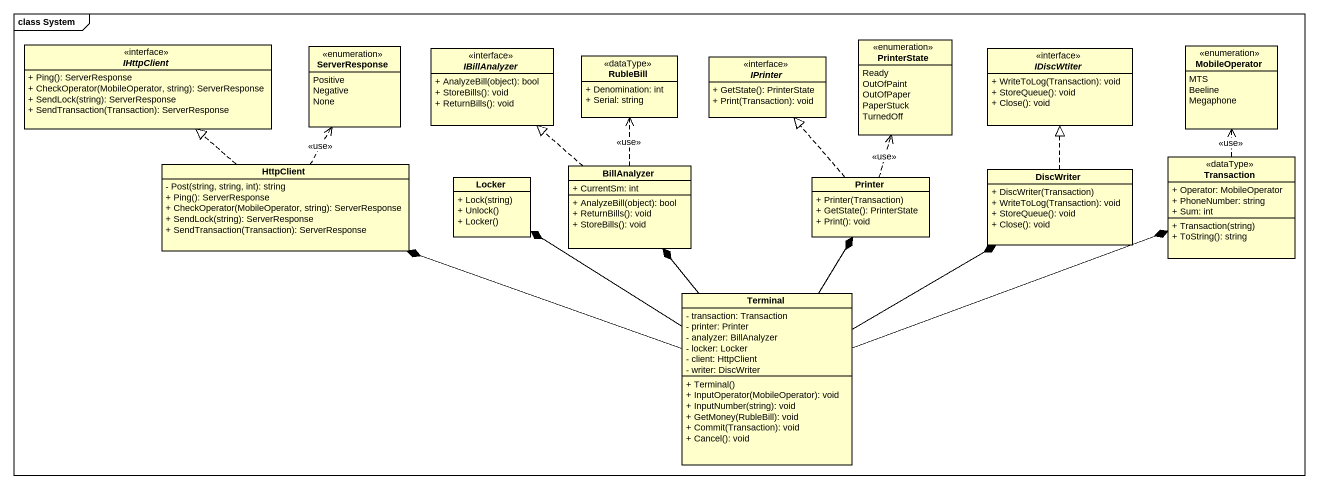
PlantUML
@startuml
mainframe class System
hide circle
hide empty members
skinparam classAttributeIconSize 0
interface IHttpClient {
  + Ping(): ServerResponse
  + CheckOperator(MobileOperator, string): ServerResponse
  + SendLock(string): ServerResponse
  + SendTransaction(Transaction): ServerResponse
}
enum ServerResponse {
  Positive
  Negative
  None
}
interface IBillAnalyzer {
  + AnalyzeBill(object): bool
  + StoreBills(): void
  + ReturnBills(): void
}
class RubleBill <<dataType>> {
  + Denomination: int
  + Serial: string
}
interface IPrinter {
  + GetState(): PrinterState
  + Print(Transaction): void
}
enum PrinterState {
  Ready
  OutOfPaint
  OutOfPaper
  PaperStuck
  TurnedOff
}
interface IDiscWtiter {
  + WriteToLog(Transaction): void
  + StoreQueue(): void
  + Close(): void
}
enum MobileOperator {
  MTS
  Beeline
  Megaphone
}
class HttpClient {
  - Post(string, string, int): string
  + Ping(): ServerResponse
  + CheckOperator(MobileOperator, string): ServerResponse
  + SendLock(string): ServerResponse
  + SendTransaction(Transaction): ServerResponse
}
class Locker {
  + Lock(string)
  + Unlock()
  + Locker()
}
class BillAnalyzer {
  + CurrentSm: int
  + AnalyzeBill(object): bool
  + ReturnBills(): void
  + StoreBills(): void
}
class Printer {
  + Printer(Transaction)
  + GetState(): PrinterState
  + Print(): void
}
class DiscWriter {
  + DiscWriter(Transaction)
  + WriteToLog(Transaction): void
  + StoreQueue(): void
  + Close(): void
}
class Transaction <<dataType>> {
  + Operator: MobileOperator
  + PhoneNumber: string
  + Sum: int
  + Transaction(string)
  + ToString(): string
}
class Terminal {
  - transaction: Transaction
  - printer: Printer
  - analyzer: BillAnalyzer
  - locker: Locker
  - client: HttpClient
  - writer: DiscWriter
  + Terminal()
  + InputOperator(MobileOperator): void
  + InputNumber(string): void
  + GetMoney(RubleBill): void
  + Commit(Transaction): void
  + Cancel(): void
}
HttpClient .up.|> IHttpClient
HttpClient .up.> ServerResponse : <<use>>
BillAnalyzer .up.|> IBillAnalyzer
BillAnalyzer .up.> RubleBill : <<use>>
Printer .up.|> IPrinter
Printer .up.> PrinterState : <<use>>
DiscWriter .up.|> IDiscWtiter
Transaction .up.> MobileOperator : <<use>>
Terminal -left-* HttpClient
Terminal -up-* Locker
Terminal -up-* BillAnalyzer
Terminal -up-* Printer
Terminal -right-* DiscWriter
Terminal -right-* Transaction
@enduml
